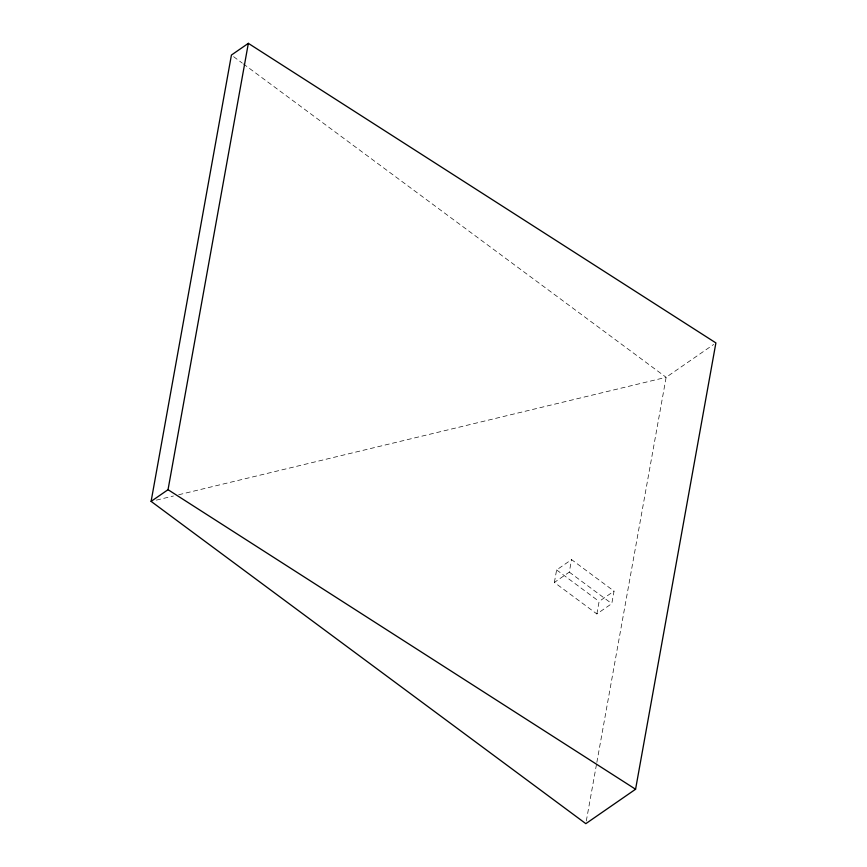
<?xml version="1.0" encoding="UTF-8"?>
<svg xmlns="http://www.w3.org/2000/svg" width="867" height="867" viewBox="0 0 867 867"><rect width="100%" height="100%" fill="white"/><g stroke="black" fill="none" stroke-linecap="round" stroke-linejoin="round"><path stroke-width="0.65" stroke-dasharray="4.33 3.25" d="M554.371 582.44L556.625 569.933L571.548 559.616L614.042 591.121L611.788 603.627L596.864 613.944L554.371 582.44L569.294 572.122L571.548 559.616M596.864 613.944L599.119 601.438L614.042 591.121M586.309 820.984L596.615 763.697M596.854 762.364L666.138 377.308L713.682 344.437M156.363 500.129L173.443 496.011M178.7 494.743L666.138 377.308L243.378 63.909M233.591 56.658L242.283 63.107M569.294 572.122L611.788 603.627M556.625 569.933L599.119 601.438"/><path stroke-width="1.3" d="M151.107 501.386L231.424 55.054L248.341 43.35L715.893 342.909L635.576 789.241L585.832 823.65L151.107 501.386L168.035 489.692L248.341 43.35M168.035 489.692L635.576 789.241"/></g></svg>
